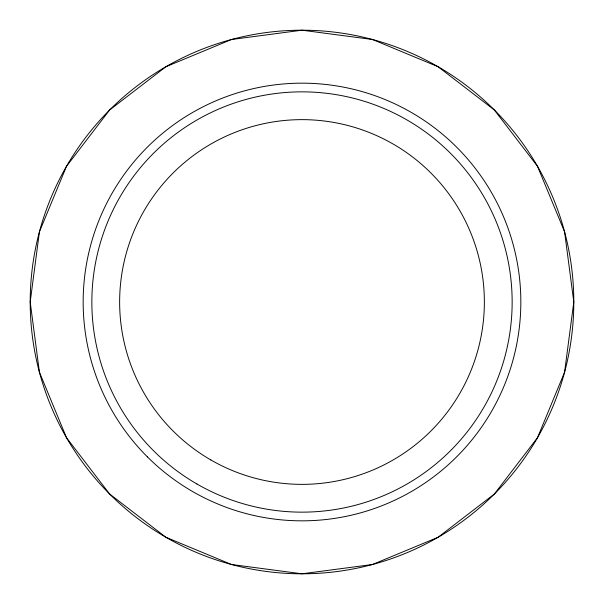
<?xml version="1.0" encoding="UTF-8"?>
<svg xmlns="http://www.w3.org/2000/svg" width="604" height="604" viewBox="0 0 604 604"><rect width="100%" height="100%" fill="white"/><g stroke="black" fill="none" stroke-linecap="round" stroke-linejoin="round"><path stroke-width="0.91" d="M39.426 231.777L30.2 302L39.426 372.223L66.5 437.704L109.626 494.012L165.911 537.273L231.528 564.506L302 573.8L372.472 564.506L438.089 537.273L494.374 494.012L537.5 437.704L564.574 372.223L573.8 302L564.574 231.777L537.5 166.296L494.374 109.988L438.089 66.727L372.472 39.494L302 30.2L231.528 39.494L165.911 66.727L109.626 109.988L66.5 166.296L39.426 231.777M196.927 483.993A210.147 210.147 0 0 0 512.147 302A210.147 210.147 0 0 0 196.927 120.007A210.147 210.147 0 0 0 196.927 483.993M147.406 456.888A218.837 218.837 0 0 0 513.43 358.436A218.837 218.837 0 0 0 245.164 90.675A218.837 218.837 0 0 0 147.406 456.888M210.819 459.931A182.363 182.363 0 0 0 484.363 302A182.363 182.363 0 0 0 210.819 144.069A182.363 182.363 0 0 0 210.819 459.931M109.898 494.283A271.8 271.8 0 0 0 564.574 372.223A271.8 271.8 0 0 0 231.528 39.494A271.8 271.8 0 0 0 109.898 494.283"/></g></svg>
